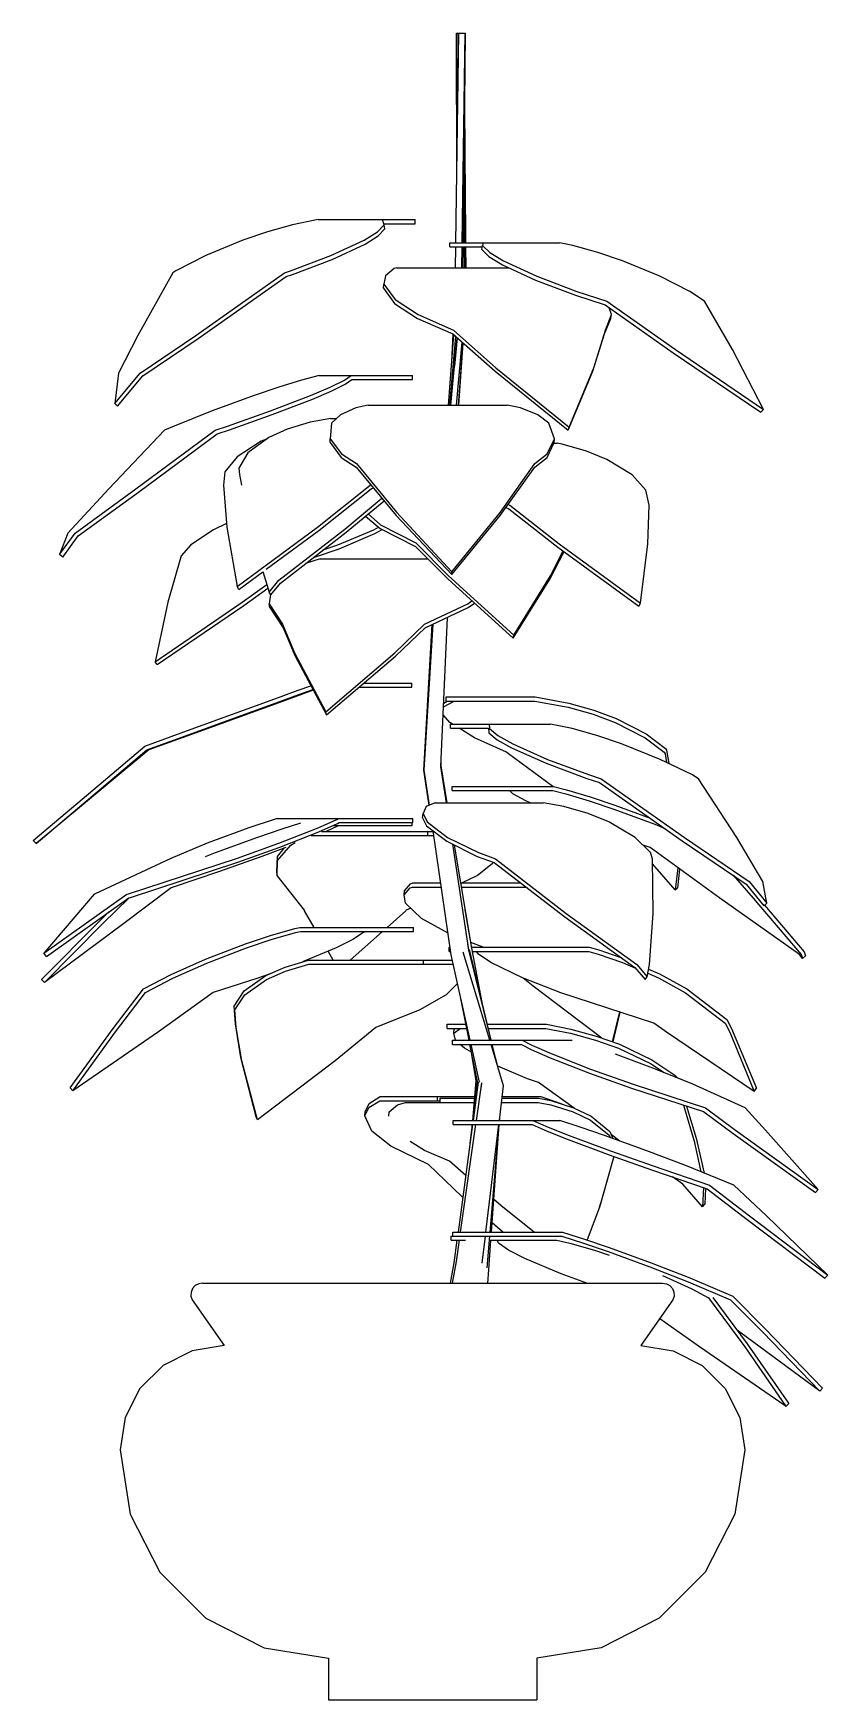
# Model space of a CAD drawing. Header units: millimetres. Extents: x 414.69 to 418.31, y 556.59 to 559.55.
# Drawn here: x 417.205 to 417.586, y 558.065 to 558.865 of the extents above; entities that cross this region are included whole.
import ezdxf

# ---------------------------------------------------------------- set-up
doc = ezdxf.new("R2010")
doc.units = ezdxf.units.MM

msp = doc.modelspace()

# ---------------------------------------------------------------- linework, layer by layer
at = {"color": 104, "linetype": 'Continuous'}
for p, q in [((417.40741, 558.76423), (417.40877, 558.8648)), ((417.40765, 558.8648), (417.4077, 558.8648)), ((417.40772, 558.85274), (417.40765, 558.8648)), ((417.4077, 558.8648), (417.40844, 558.8648)), ((417.40784, 558.7961), (417.4077, 558.8648)), ((417.40774, 558.85674), (417.4077, 558.8648)), ((417.40812, 558.81675), (417.40844, 558.8648)), ((417.40844, 558.8648), (417.40877, 558.8648)), ((417.40867, 558.85388), (417.40877, 558.8648)), ((417.40877, 558.8648), (417.40917, 558.8648)), ((417.40917, 558.8648), (417.41026, 558.8648)), ((417.41026, 558.8648), (417.41122, 558.8648)), ((417.41043, 558.76423), (417.41188, 558.8648)), ((417.41103, 558.76423), (417.41195, 558.8648)), ((417.41122, 558.8648), (417.41188, 558.8648)), ((417.41188, 558.8648), (417.41195, 558.8648)), ((417.41169, 558.76423), (417.4117, 558.8382)), ((417.41213, 558.76423), (417.4117, 558.82995)), ((417.4122, 558.76423), (417.41195, 558.79122)), ((417.3169, 558.76949), (417.30515, 558.76551)), ((417.32896, 558.77285), (417.3169, 558.76949)), ((417.34135, 558.77539), (417.32896, 558.77285)), ((417.34135, 558.77539), (417.37223, 558.77539)), ((417.36332, 558.76551), (417.36975, 558.76949)), ((417.36975, 558.76949), (417.37302, 558.77285)), ((417.37017, 558.76755), (417.37337, 558.77088)), ((417.37302, 558.77285), (417.37223, 558.77539)), ((417.37223, 558.77539), (417.3879, 558.77539)), ((417.37285, 558.77339), (417.3879, 558.77339)), ((417.37337, 558.77088), (417.37302, 558.77285)), ((417.3879, 558.77339), (417.3879, 558.77539)), ((417.30515, 558.76551), (417.28731, 558.7581)), ((417.34736, 558.7581), (417.36332, 558.76551)), ((417.34802, 558.75626), (417.36383, 558.7636)), ((417.36383, 558.7636), (417.37017, 558.76755)), ((417.40457, 558.76423), (417.42052, 558.76423)), ((417.40457, 558.76223), (417.40457, 558.76423)), ((417.40457, 558.76223), (417.42009, 558.76223)), ((417.40725, 558.7522), (417.40739, 558.76223)), ((417.41025, 558.7522), (417.4104, 558.76223)), ((417.41092, 558.7522), (417.41101, 558.76223)), ((417.41169, 558.7522), (417.41169, 558.76223)), ((417.41221, 558.7522), (417.41214, 558.76223)), ((417.4123, 558.7522), (417.41221, 558.76223)), ((417.41238, 558.7522), (417.41223, 558.76006)), ((417.41988, 558.76094), (417.4202, 558.76293)), ((417.41988, 558.76094), (417.42324, 558.75759)), ((417.42052, 558.76423), (417.4202, 558.76293)), ((417.4202, 558.76293), (417.42363, 558.75955)), ((417.42052, 558.76423), (417.4572, 558.76423)), ((417.46353, 558.76293), (417.4572, 558.76423)), ((417.47561, 558.75955), (417.46353, 558.76293)), ((417.28731, 558.7581), (417.27299, 558.75074)), ((417.32808, 558.75074), (417.34736, 558.7581)), ((417.3289, 558.74897), (417.34802, 558.75626)), ((417.37905, 558.7522), (417.37779, 558.75183)), ((417.37905, 558.7522), (417.43284, 558.7522)), ((417.42324, 558.75759), (417.42972, 558.75363)), ((417.42363, 558.75955), (417.43019, 558.75556)), ((417.42972, 558.75363), (417.44567, 558.74629)), ((417.43019, 558.75556), (417.44629, 558.74815)), ((417.48741, 558.75556), (417.47561, 558.75955)), ((417.50535, 558.74815), (417.48741, 558.75556)), ((417.27154, 558.74977), (417.25464, 558.7197)), ((417.27299, 558.75074), (417.27154, 558.74977)), ((417.28249, 558.7197), (417.3251, 558.74977)), ((417.28361, 558.71823), (417.32594, 558.74801)), ((417.3251, 558.74977), (417.32808, 558.75074)), ((417.32594, 558.74801), (417.3289, 558.74897)), ((417.37266, 558.7425), (417.37284, 558.74444)), ((417.37355, 558.74844), (417.37284, 558.74444)), ((417.37284, 558.74444), (417.37823, 558.73703)), ((417.37779, 558.75183), (417.37355, 558.74844)), ((417.44567, 558.74629), (417.46475, 558.73905)), ((417.44629, 558.74815), (417.4655, 558.74085)), ((417.51969, 558.74085), (417.50535, 558.74815)), ((417.37266, 558.7425), (417.37799, 558.73515)), ((417.37823, 558.73703), (417.38925, 558.72975)), ((417.46475, 558.73905), (417.479, 558.73443)), ((417.4655, 558.74085), (417.47984, 558.73619)), ((417.47984, 558.73619), (417.5128, 558.71293)), ((417.52676, 558.73619), (417.51969, 558.74085)), ((417.54019, 558.71293), (417.52676, 558.73619)), ((417.37799, 558.73515), (417.38896, 558.72794)), ((417.38925, 558.72975), (417.40621, 558.72233)), ((417.479, 558.73443), (417.51175, 558.71137)), ((417.47917, 558.72233), (417.48216, 558.72975)), ((417.48216, 558.72975), (417.48095, 558.73306)), ((417.48187, 558.72794), (417.48216, 558.72975)), ((417.38896, 558.72794), (417.40587, 558.72058)), ((417.40387, 558.68627), (417.40635, 558.72012)), ((417.4054, 558.70715), (417.40609, 558.72037)), ((417.40587, 558.72058), (417.4262, 558.7026)), ((417.40621, 558.72233), (417.42661, 558.70421)), ((417.40635, 558.72012), (417.40635, 558.72015)), ((417.47316, 558.7026), (417.47882, 558.72058)), ((417.47357, 558.70421), (417.47917, 558.72233)), ((417.47882, 558.72058), (417.48187, 558.72794)), ((417.25464, 558.7197), (417.24547, 558.70161)), ((417.25584, 558.70161), (417.28249, 558.7197)), ((417.25714, 558.7003), (417.28361, 558.71823)), ((417.4045, 558.68627), (417.40737, 558.71925)), ((417.40493, 558.68627), (417.40803, 558.71866)), ((417.40686, 558.70493), (417.40815, 558.71855)), ((417.40775, 558.68627), (417.41046, 558.71652)), ((417.40862, 558.68627), (417.41091, 558.71612)), ((417.4089, 558.68627), (417.41093, 558.71609)), ((417.5128, 558.71293), (417.55509, 558.68425)), ((417.55509, 558.68425), (417.54019, 558.71293)), ((417.42661, 558.70421), (417.46173, 558.6757)), ((417.46173, 558.6757), (417.47357, 558.70421)), ((417.51175, 558.71137), (417.55379, 558.68294)), ((417.24368, 558.68705), (417.25584, 558.70161)), ((417.24547, 558.70161), (417.24368, 558.68705)), ((417.24503, 558.68588), (417.25714, 558.7003)), ((417.33331, 558.69833), (417.32233, 558.69497)), ((417.34182, 558.70054), (417.33331, 558.69833)), ((417.34182, 558.70054), (417.35706, 558.70054)), ((417.34701, 558.69497), (417.35388, 558.69833)), ((417.34749, 558.69302), (417.35428, 558.69635)), ((417.35388, 558.69833), (417.35706, 558.70054)), ((417.35428, 558.69635), (417.3574, 558.69854)), ((417.35706, 558.70054), (417.36001, 558.70054)), ((417.3574, 558.69854), (417.3603, 558.69854)), ((417.36001, 558.70054), (417.36622, 558.70054)), ((417.3603, 558.69854), (417.36641, 558.69854)), ((417.36622, 558.70054), (417.38655, 558.70054)), ((417.36641, 558.69854), (417.38655, 558.69854)), ((417.38655, 558.69854), (417.38655, 558.70054)), ((417.4262, 558.7026), (417.46123, 558.67431)), ((417.46123, 558.67431), (417.47316, 558.7026)), ((417.31051, 558.69098), (417.29043, 558.68358)), ((417.32233, 558.69497), (417.31051, 558.69098)), ((417.31847, 558.68358), (417.33768, 558.69098)), ((417.31923, 558.68173), (417.33826, 558.68907)), ((417.33768, 558.69098), (417.34701, 558.69497)), ((417.33826, 558.68907), (417.34749, 558.69302)), ((417.24503, 558.68588), (417.24368, 558.68705)), ((417.29043, 558.68358), (417.27211, 558.67624)), ((417.29784, 558.67624), (417.31847, 558.68358)), ((417.29877, 558.67446), (417.31923, 558.68173)), ((417.35195, 558.68157), (417.34771, 558.67758)), ((417.35938, 558.68495), (417.35195, 558.68157)), ((417.36534, 558.68627), (417.35938, 558.68495)), ((417.36534, 558.68627), (417.43205, 558.68627)), ((417.43836, 558.68495), (417.43205, 558.68627)), ((417.44671, 558.68157), (417.43836, 558.68495)), ((417.45201, 558.67758), (417.44671, 558.68157)), ((417.55379, 558.68294), (417.55509, 558.68425)), ((417.26758, 558.67425), (417.24076, 558.64605)), ((417.25376, 558.64605), (417.29184, 558.67425)), ((417.25504, 558.64455), (417.29282, 558.67249)), ((417.27211, 558.67624), (417.26758, 558.67425)), ((417.29184, 558.67425), (417.29784, 558.67624)), ((417.29282, 558.67249), (417.29877, 558.67446)), ((417.32645, 558.67476), (417.31753, 558.67077)), ((417.33749, 558.67813), (417.32645, 558.67476)), ((417.34735, 558.67996), (417.33749, 558.67813)), ((417.34771, 558.67758), (417.34703, 558.67017)), ((417.34735, 558.67996), (417.35024, 558.67996)), ((417.45469, 558.67017), (417.45201, 558.67758)), ((417.46123, 558.67431), (417.46173, 558.6757)), ((417.31392, 558.66894), (417.30245, 558.66153)), ((417.31753, 558.67077), (417.30749, 558.66337)), ((417.31653, 558.67004), (417.31392, 558.66894)), ((417.34699, 558.66831), (417.34703, 558.67017)), ((417.34699, 558.66831), (417.35241, 558.66108)), ((417.34703, 558.67017), (417.35245, 558.66287)), ((417.45118, 558.66108), (417.45465, 558.66831)), ((417.45122, 558.66287), (417.45469, 558.67017)), ((417.45451, 558.66803), (417.45601, 558.66803)), ((417.45465, 558.66831), (417.45469, 558.67017)), ((417.45848, 558.66757), (417.45601, 558.66803)), ((417.47007, 558.66418), (417.45848, 558.66757)), ((417.47989, 558.66018), (417.47007, 558.66418)), ((417.30245, 558.66153), (417.29649, 558.65425)), ((417.30749, 558.66337), (417.30313, 558.65604)), ((417.30313, 558.65604), (417.30357, 558.65295)), ((417.35241, 558.66108), (417.35959, 558.6565)), ((417.35245, 558.66287), (417.35964, 558.65826)), ((417.35959, 558.6565), (417.3788, 558.63335)), ((417.35964, 558.65826), (417.37886, 558.63491)), ((417.42872, 558.63335), (417.44523, 558.6565)), ((417.42878, 558.63491), (417.44528, 558.65826)), ((417.44523, 558.6565), (417.45118, 558.66108)), ((417.44528, 558.65826), (417.45122, 558.66287)), ((417.49196, 558.65277), (417.47989, 558.66018)), ((417.29649, 558.65425), (417.29583, 558.64793)), ((417.30357, 558.65295), (417.30456, 558.64793)), ((417.36623, 558.64793), (417.36659, 558.64807)), ((417.4986, 558.6455), (417.49196, 558.65277)), ((417.24076, 558.64605), (417.22115, 558.62485)), ((417.22458, 558.62485), (417.25376, 558.64605)), ((417.22608, 558.62354), (417.25504, 558.64455)), ((417.29583, 558.64793), (417.29744, 558.62775)), ((417.34098, 558.62775), (417.36623, 558.64793)), ((417.34157, 558.62616), (417.36672, 558.64617)), ((417.35416, 558.62679), (417.37191, 558.64165)), ((417.3547, 558.62526), (417.37292, 558.64043)), ((417.36672, 558.64617), (417.36781, 558.64659)), ((417.50015, 558.63833), (417.4986, 558.6455)), ((417.36406, 558.63306), (417.37109, 558.62701)), ((417.36524, 558.63404), (417.37126, 558.62884)), ((417.3788, 558.63335), (417.40541, 558.60492)), ((417.37886, 558.63491), (417.40549, 558.60623)), ((417.40541, 558.60492), (417.42872, 558.63335)), ((417.40549, 558.60623), (417.42878, 558.63491)), ((417.43138, 558.63709), (417.43278, 558.63657)), ((417.43249, 558.63864), (417.43331, 558.63833)), ((417.43278, 558.63657), (417.45637, 558.61812)), ((417.43331, 558.63833), (417.457, 558.61973)), ((417.49962, 558.61973), (417.50015, 558.63833)), ((417.2171, 558.61452), (417.22458, 558.62485)), ((417.22115, 558.62485), (417.2171, 558.61452)), ((417.29105, 558.62647), (417.28019, 558.61917)), ((417.29731, 558.62946), (417.29105, 558.62647)), ((417.29744, 558.62775), (417.30248, 558.59919)), ((417.30248, 558.59919), (417.34098, 558.62775)), ((417.31629, 558.60749), (417.34157, 558.62616)), ((417.32248, 558.60219), (417.35416, 558.62679)), ((417.32313, 558.60089), (417.3547, 558.62526)), ((417.35077, 558.61917), (417.36798, 558.62647)), ((417.35139, 558.61737), (417.36849, 558.6246)), ((417.36798, 558.62647), (417.37024, 558.62775)), ((417.36849, 558.6246), (417.37196, 558.62658)), ((417.37109, 558.62701), (417.38798, 558.61846)), ((417.37126, 558.62884), (417.38818, 558.62022)), ((417.21866, 558.61331), (417.22608, 558.62354)), ((417.28019, 558.61917), (417.27552, 558.61403)), ((417.33907, 558.61319), (417.35139, 558.61737)), ((417.3437, 558.61677), (417.35077, 558.61917)), ((417.38798, 558.61846), (417.40363, 558.60272)), ((417.38818, 558.62022), (417.40387, 558.60435)), ((417.45281, 558.60435), (417.45884, 558.61633)), ((417.45637, 558.61812), (417.49529, 558.58983)), ((417.457, 558.61973), (417.49606, 558.59121)), ((417.49606, 558.59121), (417.49962, 558.61973)), ((417.21866, 558.61331), (417.2171, 558.61452)), ((417.27552, 558.61403), (417.26907, 558.59167)), ((417.34221, 558.61256), (417.3352, 558.61021)), ((417.34221, 558.61256), (417.39384, 558.61256)), ((417.45257, 558.60272), (417.45933, 558.61597)), ((417.30322, 558.59783), (417.31472, 558.60633)), ((417.30474, 558.59167), (417.31658, 558.60024)), ((417.31469, 558.60643), (417.31593, 558.60219)), ((417.31593, 558.60219), (417.31783, 558.59652)), ((417.31783, 558.59652), (417.32248, 558.60219)), ((417.31849, 558.59526), (417.32313, 558.60089)), ((417.40363, 558.60272), (417.43495, 558.57445)), ((417.40387, 558.60435), (417.43524, 558.57586)), ((417.40541, 558.60492), (417.40549, 558.60623)), ((417.43495, 558.57445), (417.45257, 558.60272)), ((417.43524, 558.57586), (417.45281, 558.60435)), ((417.30322, 558.59783), (417.30248, 558.59919)), ((417.30561, 558.5901), (417.31718, 558.59845)), ((417.31844, 558.59537), (417.31781, 558.59092)), ((417.31849, 558.59526), (417.31783, 558.59652)), ((417.41313, 558.59092), (417.41508, 558.59239)), ((417.263, 558.56303), (417.30474, 558.59167)), ((417.26907, 558.59167), (417.263, 558.56303)), ((417.26407, 558.56171), (417.30561, 558.5901)), ((417.31781, 558.59092), (417.3242, 558.58112)), ((417.31803, 558.58908), (417.31781, 558.59092)), ((417.31803, 558.58908), (417.32447, 558.57936)), ((417.39241, 558.58112), (417.41313, 558.59092)), ((417.39268, 558.57936), (417.41335, 558.58908)), ((417.40023, 558.51289), (417.40342, 558.58441)), ((417.41335, 558.58908), (417.41629, 558.5913)), ((417.49529, 558.58983), (417.49606, 558.59121)), ((417.3242, 558.58112), (417.32988, 558.56746)), ((417.32447, 558.57936), (417.33019, 558.56581)), ((417.37806, 558.56746), (417.39241, 558.58112)), ((417.37837, 558.56581), (417.39268, 558.57936)), ((417.39202, 558.51102), (417.39606, 558.58095)), ((417.39222, 558.51099), (417.39654, 558.58117)), ((417.43495, 558.57445), (417.43524, 558.57586)), ((417.26407, 558.56171), (417.263, 558.56303)), ((417.32988, 558.56746), (417.34494, 558.53898)), ((417.33019, 558.56581), (417.34531, 558.53755)), ((417.34494, 558.53898), (417.37806, 558.56746)), ((417.34531, 558.53755), (417.37837, 558.56581)), ((417.36326, 558.55289), (417.36407, 558.55289)), ((417.36407, 558.55289), (417.3862, 558.55289)), ((417.3862, 558.55089), (417.3862, 558.55289)), ((417.30017, 558.53796), (417.32055, 558.54537)), ((417.32055, 558.54537), (417.33161, 558.54938)), ((417.32106, 558.54343), (417.33204, 558.5474)), ((417.33321, 558.5474), (417.32234, 558.54343)), ((417.33161, 558.54938), (417.33779, 558.5516)), ((417.33204, 558.5474), (417.33875, 558.54982)), ((417.33891, 558.5495), (417.33321, 558.5474)), ((417.36092, 558.55089), (417.36425, 558.55089)), ((417.36425, 558.55089), (417.3862, 558.55089)), ((417.4015, 558.54141), (417.40653, 558.54421)), ((417.40158, 558.54327), (417.40324, 558.54421)), ((417.4027, 558.54621), (417.42011, 558.54621)), ((417.4027, 558.54421), (417.4027, 558.54621)), ((417.4027, 558.54421), (417.41997, 558.54421)), ((417.41997, 558.54421), (417.43983, 558.54421)), ((417.42011, 558.54621), (417.44004, 558.54621)), ((417.43983, 558.54421), (417.44531, 558.54421)), ((417.44004, 558.54621), (417.44554, 558.54621)), ((417.44531, 558.54421), (417.46131, 558.54123)), ((417.44554, 558.54621), (417.46159, 558.5432)), ((417.28025, 558.53069), (417.30017, 558.53796)), ((417.28109, 558.52887), (417.30084, 558.53608)), ((417.30216, 558.53608), (417.2823, 558.52887)), ((417.30084, 558.53608), (417.32106, 558.54343)), ((417.32234, 558.54343), (417.30216, 558.53608)), ((417.34531, 558.53755), (417.34494, 558.53898)), ((417.4045, 558.53397), (417.40133, 558.53764)), ((417.46131, 558.54123), (417.47324, 558.53791)), ((417.46159, 558.5432), (417.47358, 558.53984)), ((417.47324, 558.53791), (417.4839, 558.53397)), ((417.47358, 558.53984), (417.48431, 558.53587)), ((417.25805, 558.52256), (417.28025, 558.53069)), ((417.25907, 558.5208), (417.28109, 558.52887)), ((417.2823, 558.52887), (417.25999, 558.5208)), ((417.40572, 558.53321), (417.4045, 558.53397)), ((417.40486, 558.53321), (417.42201, 558.53321)), ((417.40486, 558.53121), (417.40486, 558.53321)), ((417.40486, 558.53121), (417.42184, 558.53121)), ((417.41632, 558.52662), (417.40894, 558.53121)), ((417.42184, 558.53121), (417.42281, 558.53121)), ((417.42201, 558.53321), (417.42307, 558.53321)), ((417.42281, 558.53121), (417.42314, 558.53121)), ((417.42307, 558.53321), (417.42344, 558.53321)), ((417.42314, 558.53121), (417.42319, 558.52902)), ((417.42319, 558.52902), (417.42716, 558.52569)), ((417.42344, 558.53321), (417.42354, 558.531)), ((417.42344, 558.53321), (417.45276, 558.53321)), ((417.42354, 558.531), (417.42759, 558.52763)), ((417.46316, 558.531), (417.45276, 558.53321)), ((417.47512, 558.52763), (417.46316, 558.531)), ((417.4839, 558.53397), (417.49828, 558.52662)), ((417.48431, 558.53587), (417.49882, 558.52845)), ((417.49882, 558.52845), (417.50802, 558.52151)), ((417.2382, 558.50577), (417.25805, 558.52256)), ((417.23937, 558.50414), (417.25907, 558.5208)), ((417.25999, 558.5208), (417.23999, 558.50414)), ((417.43175, 558.51976), (417.41632, 558.52662)), ((417.42716, 558.52569), (417.43416, 558.52174)), ((417.42759, 558.52763), (417.43467, 558.52365)), ((417.43416, 558.52174), (417.45076, 558.5144)), ((417.43467, 558.52365), (417.45144, 558.51624)), ((417.48699, 558.52365), (417.47512, 558.52763)), ((417.50544, 558.51624), (417.48699, 558.52365)), ((417.49828, 558.52662), (417.50736, 558.51976)), ((417.50802, 558.52151), (417.50848, 558.52065)), ((417.50848, 558.52065), (417.50971, 558.51419)), ((417.40288, 558.49539), (417.40023, 558.51289)), ((417.40026, 558.51308), (417.40037, 558.51608)), ((417.40325, 558.49539), (417.40026, 558.51308)), ((417.43262, 558.5189), (417.43175, 558.51976)), ((417.45401, 558.50322), (417.43262, 558.5189)), ((417.45076, 558.5144), (417.47029, 558.50712)), ((417.45144, 558.51624), (417.47112, 558.5089)), ((417.52067, 558.5089), (417.50544, 558.51624)), ((417.50736, 558.51976), (417.50782, 558.5189)), ((417.50782, 558.5189), (417.50858, 558.51473)), ((417.20455, 558.47727), (417.2382, 558.50577)), ((417.20599, 558.47587), (417.23937, 558.50414)), ((417.23999, 558.50414), (417.20599, 558.47587)), ((417.3946, 558.49416), (417.39202, 558.51102)), ((417.39467, 558.49419), (417.39222, 558.51099)), ((417.47029, 558.50712), (417.47632, 558.50517)), ((417.47112, 558.5089), (417.4772, 558.50693)), ((417.47632, 558.50517), (417.51603, 558.4772)), ((417.4772, 558.50693), (417.51717, 558.4787)), ((417.52395, 558.50693), (417.52067, 558.5089)), ((417.54222, 558.4787), (417.52395, 558.50693)), ((417.40567, 558.50322), (417.4279, 558.50322)), ((417.40567, 558.50122), (417.40567, 558.50322)), ((417.40567, 558.50122), (417.42771, 558.50122)), ((417.42771, 558.50122), (417.44338, 558.50122)), ((417.4279, 558.50322), (417.44365, 558.50322)), ((417.43482, 558.49969), (417.43315, 558.50122)), ((417.44099, 558.49635), (417.43482, 558.49969)), ((417.44311, 558.49539), (417.44099, 558.49635)), ((417.44338, 558.50122), (417.45393, 558.50122)), ((417.44365, 558.50322), (417.45426, 558.50322)), ((417.45393, 558.50122), (417.46019, 558.49969)), ((417.45426, 558.50322), (417.46056, 558.50168)), ((417.46019, 558.49969), (417.47143, 558.49635)), ((417.46056, 558.50168), (417.47187, 558.49831)), ((417.47143, 558.49635), (417.48326, 558.49239)), ((417.47187, 558.49831), (417.48379, 558.49432)), ((417.39135, 558.48822), (417.39162, 558.49017)), ((417.39135, 558.48822), (417.39333, 558.48427)), ((417.39313, 558.49354), (417.39162, 558.49017)), ((417.39162, 558.49017), (417.39365, 558.48619)), ((417.39752, 558.49539), (417.39313, 558.49354)), ((417.39752, 558.49539), (417.44923, 558.49539)), ((417.4592, 558.49354), (417.44923, 558.49539)), ((417.47088, 558.49017), (417.4592, 558.49354)), ((417.48089, 558.48619), (417.47088, 558.49017)), ((417.48326, 558.49239), (417.5029, 558.48505)), ((417.48379, 558.49432), (417.50071, 558.48799)), ((417.30803, 558.48339), (417.28808, 558.47594)), ((417.32009, 558.48744), (417.30803, 558.48339)), ((417.31226, 558.47887), (417.324, 558.48287)), ((417.32153, 558.48787), (417.32009, 558.48744)), ((417.32153, 558.48787), (417.35109, 558.48787)), ((417.32239, 558.47594), (417.34127, 558.48339)), ((417.32293, 558.47402), (417.34168, 558.48142)), ((417.324, 558.48287), (417.33298, 558.48572)), ((417.34127, 558.48339), (417.35028, 558.48744)), ((417.34168, 558.48142), (417.35062, 558.48544)), ((417.34284, 558.48168), (417.34519, 558.48168)), ((417.35088, 558.48426), (417.34513, 558.48168)), ((417.34519, 558.48168), (417.3661, 558.48168)), ((417.34848, 558.48448), (417.35018, 558.48448)), ((417.35018, 558.48448), (417.36414, 558.48448)), ((417.35028, 558.48744), (417.35109, 558.48787)), ((417.35062, 558.48544), (417.35142, 558.48587)), ((417.35126, 558.48448), (417.35088, 558.48426)), ((417.35109, 558.48787), (417.3571, 558.48787)), ((417.35142, 558.48587), (417.35738, 558.48587)), ((417.3571, 558.48787), (417.36217, 558.48787)), ((417.35738, 558.48587), (417.36238, 558.48587)), ((417.36217, 558.48787), (417.3671, 558.48787)), ((417.36238, 558.48587), (417.36724, 558.48587)), ((417.36414, 558.48448), (417.38641, 558.48448)), ((417.3661, 558.48168), (417.38496, 558.48168)), ((417.3671, 558.48787), (417.38672, 558.48787)), ((417.36724, 558.48587), (417.38672, 558.48587)), ((417.38496, 558.48168), (417.3939, 558.48168)), ((417.38641, 558.48448), (417.38641, 558.48587)), ((417.38672, 558.48587), (417.38672, 558.48787)), ((417.39333, 558.48427), (417.403, 558.47693)), ((417.39365, 558.48619), (417.40342, 558.47878)), ((417.3939, 558.48168), (417.3965, 558.48168)), ((417.3939, 558.47968), (417.3939, 558.48168)), ((417.40515, 558.42233), (417.39646, 558.48189)), ((417.49348, 558.47878), (417.48089, 558.48619)), ((417.5029, 558.48505), (417.50774, 558.48304)), ((417.20599, 558.47587), (417.20455, 558.47727)), ((417.28808, 558.47594), (417.27061, 558.46869)), ((417.29198, 558.47146), (417.31226, 558.47887)), ((417.30209, 558.46869), (417.32239, 558.47594)), ((417.30275, 558.46682), (417.32293, 558.47402)), ((417.32579, 558.47395), (417.31422, 558.46958)), ((417.32169, 558.46963), (417.32517, 558.47371)), ((417.32182, 558.46771), (417.32814, 558.47511)), ((417.32814, 558.47511), (417.33017, 558.47625)), ((417.33796, 558.47968), (417.34525, 558.47968)), ((417.34525, 558.47968), (417.36615, 558.47968)), ((417.36615, 558.47968), (417.38499, 558.47968)), ((417.38499, 558.47968), (417.3939, 558.47968)), ((417.3939, 558.47968), (417.39679, 558.47968)), ((417.403, 558.47693), (417.41768, 558.46967)), ((417.40342, 558.47878), (417.4182, 558.47146)), ((417.41359, 558.42472), (417.40589, 558.4755)), ((417.41507, 558.42552), (417.40668, 558.47511)), ((417.50082, 558.47146), (417.49348, 558.47878)), ((417.50064, 558.47388), (417.4973, 558.47497)), ((417.53413, 558.44955), (417.50064, 558.47388)), ((417.51603, 558.4772), (417.54684, 558.45625)), ((417.51717, 558.4787), (417.54819, 558.45755)), ((417.55483, 558.45755), (417.54222, 558.4787)), ((417.27061, 558.46869), (417.23428, 558.45175)), ((417.25018, 558.45175), (417.30209, 558.46869)), ((417.25114, 558.44999), (417.30275, 558.46682)), ((417.28713, 558.46957), (417.29198, 558.47146)), ((417.31422, 558.46958), (417.29391, 558.46236)), ((417.32144, 558.46238), (417.32169, 558.46963)), ((417.3216, 558.46051), (417.32182, 558.46771)), ((417.41768, 558.46967), (417.42586, 558.46665)), ((417.42555, 558.46676), (417.41784, 558.46051)), ((417.4182, 558.47146), (417.42642, 558.46841)), ((417.42586, 558.46665), (417.4597, 558.44064)), ((417.42642, 558.46841), (417.46041, 558.44217)), ((417.5018, 558.46841), (417.50082, 558.47146)), ((417.50217, 558.44217), (417.5018, 558.46841)), ((417.51273, 558.45353), (417.50183, 558.46608)), ((417.51398, 558.46418), (417.51273, 558.45353)), ((417.29391, 558.46236), (417.27065, 558.45456)), ((417.3216, 558.46051), (417.32144, 558.46238)), ((417.33469, 558.44377), (417.3216, 558.46051)), ((417.3828, 558.45315), (417.38564, 558.45653)), ((417.38564, 558.45653), (417.3867, 558.4569)), ((417.3867, 558.4569), (417.39708, 558.4569)), ((417.39708, 558.4569), (417.40011, 558.4569)), ((417.40976, 558.4569), (417.41426, 558.4569)), ((417.41784, 558.46051), (417.41045, 558.4569)), ((417.41426, 558.4569), (417.43419, 558.4569)), ((417.43419, 558.4569), (417.43855, 558.4569)), ((417.51482, 558.46357), (417.51381, 558.45463)), ((417.54044, 558.4606), (417.55017, 558.44955)), ((417.54681, 558.45627), (417.54703, 558.45602)), ((417.54684, 558.45625), (417.55531, 558.44594)), ((417.54819, 558.45755), (417.55671, 558.44715)), ((417.55671, 558.44715), (417.55483, 558.45755)), ((417.20964, 558.42324), (417.24939, 558.45149)), ((417.23374, 558.45149), (417.20964, 558.42324)), ((417.21081, 558.42167), (417.25035, 558.44974)), ((417.23428, 558.45175), (417.23374, 558.45149)), ((417.23798, 558.43741), (417.25053, 558.44979)), ((417.27065, 558.45456), (417.24799, 558.43741)), ((417.24939, 558.45149), (417.25018, 558.45175)), ((417.25035, 558.44974), (417.25114, 558.44999)), ((417.3826, 558.45118), (417.38548, 558.45454)), ((417.3826, 558.45118), (417.3828, 558.45315)), ((417.38328, 558.4472), (417.3826, 558.45118)), ((417.38548, 558.45454), (417.38654, 558.4549)), ((417.38654, 558.4549), (417.39696, 558.4549)), ((417.39696, 558.4549), (417.4004, 558.4549)), ((417.4101, 558.4549), (417.41418, 558.4549)), ((417.41418, 558.4549), (417.43407, 558.4549)), ((417.43407, 558.4549), (417.44115, 558.4549)), ((417.51273, 558.45353), (417.51381, 558.45463)), ((417.57231, 558.42248), (417.53413, 558.44955)), ((417.55017, 558.44955), (417.5731, 558.42248)), ((417.23683, 558.43903), (417.24083, 558.44297)), ((417.33477, 558.44359), (417.33469, 558.44377)), ((417.3394, 558.43559), (417.33477, 558.44359)), ((417.38342, 558.44359), (417.37441, 558.43559)), ((417.3909, 558.43985), (417.38328, 558.4472)), ((417.38359, 558.44377), (417.38342, 558.44359)), ((417.38575, 558.44482), (417.38359, 558.44377)), ((417.41513, 558.42565), (417.41194, 558.44402)), ((417.4597, 558.44064), (417.49335, 558.41639)), ((417.46041, 558.44217), (417.49421, 558.4177)), ((417.50042, 558.4177), (417.50217, 558.44217)), ((417.55531, 558.44594), (417.55671, 558.44715)), ((417.55556, 558.44616), (417.57457, 558.42379)), ((417.20855, 558.41053), (417.23683, 558.43903)), ((417.20997, 558.40914), (417.23798, 558.43741)), ((417.24799, 558.43741), (417.20997, 558.40914)), ((417.31836, 558.43169), (417.33009, 558.43507)), ((417.31876, 558.42972), (417.33043, 558.43307)), ((417.33009, 558.43507), (417.33241, 558.43559)), ((417.33043, 558.43307), (417.33273, 558.43359)), ((417.33241, 558.43559), (417.34845, 558.43559)), ((417.33273, 558.43359), (417.3487, 558.43359)), ((417.34845, 558.43559), (417.36533, 558.43559)), ((417.3487, 558.43359), (417.3655, 558.43359)), ((417.37215, 558.43359), (417.35671, 558.41989)), ((417.36307, 558.43307), (417.35793, 558.42972)), ((417.36337, 558.43359), (417.36307, 558.43307)), ((417.36533, 558.43559), (417.3871, 558.43559)), ((417.3655, 558.43359), (417.3871, 558.43359)), ((417.3871, 558.43359), (417.3871, 558.43559)), ((417.40363, 558.43275), (417.3909, 558.43985)), ((417.28714, 558.42027), (417.30638, 558.42768)), ((417.28778, 558.4184), (417.30686, 558.42575)), ((417.30638, 558.42768), (417.31836, 558.43169)), ((417.30686, 558.42575), (417.31876, 558.42972)), ((417.34996, 558.42575), (417.33372, 558.419)), ((417.34849, 558.41989), (417.34604, 558.42412)), ((417.35793, 558.42972), (417.34996, 558.42575)), ((417.40416, 558.42602), (417.40462, 558.42602)), ((417.40416, 558.42402), (417.40416, 558.42602)), ((417.40416, 558.42402), (417.40491, 558.42402)), ((417.41359, 558.42472), (417.41314, 558.42759)), ((417.41403, 558.42292), (417.41359, 558.42472)), ((417.42439, 558.38139), (417.41359, 558.42472)), ((417.41399, 558.42467), (417.41392, 558.425)), ((417.42441, 558.38139), (417.41392, 558.425)), ((417.42057, 558.42602), (417.41466, 558.42836)), ((417.41507, 558.42602), (417.42412, 558.42602)), ((417.42004, 558.39957), (417.41507, 558.42552)), ((417.416, 558.42062), (417.41513, 558.42565)), ((417.41542, 558.42402), (417.424, 558.42402)), ((417.41833, 558.42274), (417.41735, 558.42402)), ((417.424, 558.42402), (417.44276, 558.42402)), ((417.42412, 558.42602), (417.44295, 558.42602)), ((417.44276, 558.42402), (417.46333, 558.42402)), ((417.44295, 558.42602), (417.46357, 558.42602)), ((417.46333, 558.42402), (417.47117, 558.42402)), ((417.46357, 558.42602), (417.47145, 558.42602)), ((417.47117, 558.42402), (417.47578, 558.42274)), ((417.47145, 558.42602), (417.47608, 558.42473)), ((417.47608, 558.42473), (417.48701, 558.42096)), ((417.21081, 558.42167), (417.20964, 558.42324)), ((417.27077, 558.413), (417.28714, 558.42027)), ((417.27155, 558.41118), (417.28778, 558.4184)), ((417.31624, 558.41247), (417.32538, 558.41648)), ((417.32538, 558.41648), (417.33658, 558.41987)), ((417.32557, 558.4145), (417.33674, 558.41787)), ((417.33658, 558.41987), (417.33669, 558.41989)), ((417.33669, 558.41989), (417.35858, 558.41989)), ((417.33674, 558.41787), (417.33685, 558.41789)), ((417.33685, 558.41789), (417.35869, 558.41789)), ((417.35858, 558.41989), (417.37848, 558.41989)), ((417.35869, 558.41789), (417.37855, 558.41789)), ((417.37848, 558.41989), (417.39179, 558.41989)), ((417.37855, 558.41789), (417.39179, 558.41789)), ((417.39179, 558.41989), (417.39591, 558.41989)), ((417.39179, 558.41789), (417.39179, 558.41989)), ((417.39179, 558.41789), (417.39602, 558.41789)), ((417.39591, 558.41989), (417.4057, 558.41989)), ((417.39602, 558.41789), (417.40614, 558.41789)), ((417.41428, 558.38139), (417.40515, 558.42233)), ((417.41119, 558.42271), (417.4109, 558.42373)), ((417.42366, 558.38139), (417.4109, 558.42373)), ((417.4242, 558.41873), (417.41833, 558.42274)), ((417.43934, 558.41134), (417.4242, 558.41873)), ((417.47578, 558.42274), (417.48743, 558.41873)), ((417.48743, 558.41873), (417.49364, 558.41606)), ((417.49335, 558.41639), (417.4983, 558.4106)), ((417.49421, 558.4177), (417.49917, 558.41185)), ((417.49917, 558.41185), (417.50042, 558.4177)), ((417.57375, 558.42056), (417.57231, 558.42248)), ((417.5731, 558.42248), (417.57375, 558.42056)), ((417.57375, 558.42056), (417.57524, 558.42185)), ((417.57457, 558.42379), (417.57524, 558.42185)), ((417.20997, 558.40914), (417.20855, 558.41053)), ((417.25744, 558.40603), (417.27077, 558.413)), ((417.25836, 558.40427), (417.27155, 558.41118)), ((417.31237, 558.41118), (417.29096, 558.40427)), ((417.30575, 558.40506), (417.31624, 558.41247)), ((417.30604, 558.40317), (417.31647, 558.41053)), ((417.31778, 558.41314), (417.31237, 558.41118)), ((417.31647, 558.41053), (417.32557, 558.4145)), ((417.40822, 558.40858), (417.40277, 558.40317)), ((417.45777, 558.40414), (417.43934, 558.41134)), ((417.44447, 558.40732), (417.43973, 558.41119)), ((417.4983, 558.4106), (417.49917, 558.41185)), ((417.49953, 558.41353), (417.5046, 558.41134)), ((417.49994, 558.41546), (417.50508, 558.41325)), ((417.5046, 558.41134), (417.51765, 558.40414)), ((417.50508, 558.41325), (417.51824, 558.406)), ((417.24283, 558.38706), (417.25744, 558.40603)), ((417.24393, 558.38546), (417.25836, 558.40427)), ((417.29096, 558.40427), (417.26456, 558.38546)), ((417.30093, 558.39779), (417.30575, 558.40506)), ((417.3013, 558.39596), (417.30604, 558.40317)), ((417.40277, 558.40317), (417.39004, 558.39596)), ((417.41376, 558.38139), (417.40947, 558.40297)), ((417.47745, 558.38246), (417.44447, 558.40732)), ((417.50249, 558.38955), (417.45777, 558.40414)), ((417.51765, 558.40414), (417.53673, 558.38955)), ((417.51824, 558.406), (417.53754, 558.39131)), ((417.30155, 558.38934), (417.30093, 558.39779)), ((417.302, 558.38758), (417.3013, 558.39596)), ((417.39004, 558.39596), (417.36902, 558.38758)), ((417.48597, 558.39495), (417.48241, 558.38068)), ((417.48618, 558.39488), (417.4827, 558.38058)), ((417.22218, 558.35853), (417.24283, 558.38706)), ((417.22353, 558.35716), (417.24393, 558.38546)), ((417.26456, 558.38546), (417.22353, 558.35716)), ((417.30412, 558.37314), (417.30155, 558.38934)), ((417.30463, 558.37151), (417.302, 558.38758)), ((417.36902, 558.38758), (417.34949, 558.37151)), ((417.40326, 558.38904), (417.41224, 558.38904)), ((417.40326, 558.38704), (417.40326, 558.38904)), ((417.40326, 558.38704), (417.41264, 558.38704)), ((417.40637, 558.3848), (417.40947, 558.38704)), ((417.40637, 558.3848), (417.40666, 558.38678)), ((417.40724, 558.38147), (417.40637, 558.3848)), ((417.40666, 558.38678), (417.40701, 558.38704)), ((417.42257, 558.38904), (417.44136, 558.38904)), ((417.42305, 558.38704), (417.44114, 558.38704)), ((417.44114, 558.38704), (417.45058, 558.38704)), ((417.44136, 558.38904), (417.45083, 558.38904)), ((417.45058, 558.38704), (417.46238, 558.3848)), ((417.45083, 558.38904), (417.46266, 558.38678)), ((417.46238, 558.3848), (417.47443, 558.38147)), ((417.46266, 558.38678), (417.47478, 558.38342)), ((417.50857, 558.38524), (417.50249, 558.38955)), ((417.55065, 558.35683), (417.50857, 558.38524)), ((417.53673, 558.38955), (417.53884, 558.38524)), ((417.53754, 558.39131), (417.53968, 558.38697)), ((417.53884, 558.38524), (417.55065, 558.35683)), ((417.53968, 558.38697), (417.55167, 558.35836)), ((417.40578, 558.38139), (417.42574, 558.38139)), ((417.40578, 558.37939), (417.40578, 558.38139)), ((417.40578, 558.37939), (417.42559, 558.37939)), ((417.40732, 558.38139), (417.40724, 558.38147)), ((417.41151, 558.37752), (417.40949, 558.37939)), ((417.41491, 558.37561), (417.41151, 558.37752)), ((417.41771, 558.36156), (417.41416, 558.37939)), ((417.41877, 558.36122), (417.41472, 558.37939)), ((417.43027, 558.35948), (417.42427, 558.37939)), ((417.42786, 558.36747), (417.42489, 558.37939)), ((417.425, 558.37894), (417.42489, 558.37939)), ((417.42559, 558.37939), (417.43105, 558.37939)), ((417.42574, 558.38139), (417.43129, 558.38139)), ((417.43105, 558.37939), (417.43674, 558.37939)), ((417.43129, 558.38139), (417.43706, 558.38139)), ((417.43674, 558.37939), (417.43883, 558.37939)), ((417.43706, 558.38139), (417.43917, 558.38139)), ((417.43883, 558.37939), (417.44349, 558.377)), ((417.43917, 558.38139), (417.44388, 558.37898)), ((417.43917, 558.38139), (417.46322, 558.38139)), ((417.44349, 558.377), (417.4526, 558.37301)), ((417.44388, 558.37898), (417.45307, 558.37496)), ((417.47443, 558.38147), (417.48547, 558.37752)), ((417.47478, 558.38342), (417.48589, 558.37943)), ((417.48547, 558.37752), (417.5009, 558.37018)), ((417.48589, 558.37943), (417.50145, 558.37203)), ((417.31157, 558.34465), (417.30412, 558.37314)), ((417.3122, 558.34325), (417.30463, 558.37151)), ((417.34949, 558.37151), (417.3122, 558.34325)), ((417.41715, 558.36197), (417.41514, 558.37446)), ((417.44182, 558.36291), (417.42749, 558.36894)), ((417.4526, 558.37301), (417.4715, 558.36564)), ((417.45307, 558.37496), (417.4721, 558.36754)), ((417.5033, 558.36754), (417.48399, 558.37471)), ((417.5009, 558.37018), (417.50739, 558.36587)), ((417.50145, 558.37203), (417.51254, 558.36468)), ((417.41551, 558.34288), (417.41715, 558.36197)), ((417.41558, 558.34288), (417.41771, 558.36156)), ((417.41581, 558.34288), (417.41828, 558.36124)), ((417.41732, 558.34288), (417.4199, 558.36089)), ((417.41877, 558.36122), (417.41856, 558.36225)), ((417.41964, 558.35907), (417.4199, 558.36089)), ((417.44713, 558.36111), (417.44182, 558.36291)), ((417.46421, 558.34882), (417.44713, 558.36111)), ((417.4715, 558.36564), (417.49172, 558.35844)), ((417.4721, 558.36754), (417.49247, 558.36029)), ((417.49247, 558.36029), (417.52722, 558.34888)), ((417.52109, 558.36029), (417.5033, 558.36754)), ((417.51254, 558.36468), (417.51392, 558.36321)), ((417.54635, 558.34888), (417.52109, 558.36029)), ((417.22353, 558.35716), (417.22218, 558.35853)), ((417.36569, 558.34911), (417.37093, 558.35236)), ((417.3658, 558.35108), (417.37102, 558.35436)), ((417.37093, 558.35236), (417.3711, 558.35236)), ((417.37102, 558.35436), (417.37118, 558.35436)), ((417.3711, 558.35236), (417.38644, 558.35236)), ((417.37118, 558.35436), (417.3865, 558.35436)), ((417.38644, 558.35236), (417.39864, 558.35236)), ((417.3865, 558.35436), (417.39864, 558.35436)), ((417.39864, 558.35436), (417.40788, 558.35436)), ((417.39864, 558.35236), (417.39864, 558.35436)), ((417.39864, 558.35236), (417.39988, 558.35236)), ((417.39988, 558.35352), (417.41171, 558.35352)), ((417.39988, 558.35152), (417.39988, 558.35352)), ((417.40788, 558.35436), (417.41649, 558.35436)), ((417.41171, 558.35352), (417.41642, 558.35352)), ((417.42828, 558.34288), (417.43027, 558.35948)), ((417.42955, 558.35352), (417.43137, 558.35352)), ((417.42965, 558.35436), (417.44788, 558.35436)), ((417.43137, 558.35352), (417.44699, 558.35352)), ((417.44699, 558.35352), (417.45305, 558.35239)), ((417.44788, 558.35436), (417.4482, 558.35436)), ((417.4482, 558.35436), (417.45781, 558.35108)), ((417.45305, 558.35239), (417.46381, 558.34901)), ((417.49172, 558.35844), (417.52625, 558.34712)), ((417.55065, 558.35683), (417.55167, 558.35836)), ((417.3122, 558.34325), (417.31157, 558.34465)), ((417.36373, 558.34513), (417.36569, 558.34911)), ((417.36373, 558.34513), (417.36385, 558.34707)), ((417.36702, 558.33777), (417.36373, 558.34513)), ((417.36385, 558.34707), (417.3658, 558.35108)), ((417.37518, 558.34498), (417.37541, 558.34705)), ((417.37541, 558.34705), (417.37937, 558.3504)), ((417.37937, 558.3504), (417.38314, 558.35152)), ((417.38314, 558.35152), (417.39258, 558.35152)), ((417.39258, 558.35152), (417.39988, 558.35152)), ((417.39988, 558.35152), (417.41164, 558.35152)), ((417.41164, 558.35152), (417.41625, 558.35152)), ((417.42931, 558.35152), (417.43127, 558.35152)), ((417.43127, 558.35152), (417.44686, 558.35152)), ((417.44686, 558.35152), (417.45291, 558.3504)), ((417.45291, 558.3504), (417.46364, 558.34705)), ((417.45781, 558.35108), (417.45863, 558.35063)), ((417.46364, 558.34705), (417.47208, 558.34308)), ((417.46381, 558.34901), (417.47228, 558.34501)), ((417.47228, 558.34501), (417.48133, 558.33761)), ((417.5167, 558.35025), (417.52179, 558.33286)), ((417.51814, 558.34978), (417.52273, 558.33435)), ((417.52625, 558.34712), (417.54059, 558.33659)), ((417.52722, 558.34888), (417.54166, 558.33827)), ((417.55612, 558.33827), (417.54635, 558.34888)), ((417.37616, 558.33056), (417.36702, 558.33777)), ((417.40607, 558.34288), (417.42721, 558.34288)), ((417.40607, 558.34088), (417.40607, 558.34288)), ((417.40607, 558.34088), (417.42704, 558.34088)), ((417.40859, 558.28926), (417.41554, 558.34088)), ((417.40966, 558.28926), (417.41704, 558.34088)), ((417.41433, 558.33193), (417.41535, 558.34088)), ((417.41528, 558.34025), (417.41534, 558.34088)), ((417.42184, 558.28926), (417.42804, 558.34088)), ((417.4238, 558.28926), (417.42813, 558.34088)), ((417.42453, 558.28926), (417.42817, 558.34088)), ((417.42704, 558.34088), (417.43498, 558.34088)), ((417.42721, 558.34288), (417.43523, 558.34288)), ((417.4283, 558.34288), (417.42835, 558.34348)), ((417.43498, 558.34088), (417.44341, 558.34088)), ((417.43523, 558.34288), (417.44376, 558.34288)), ((417.44341, 558.34088), (417.44398, 558.34088)), ((417.44376, 558.34288), (417.44433, 558.34288)), ((417.44398, 558.34088), (417.4513, 558.33774)), ((417.44433, 558.34288), (417.45171, 558.33972)), ((417.44433, 558.34288), (417.45734, 558.34288)), ((417.4513, 558.33774), (417.46131, 558.33376)), ((417.45171, 558.33972), (417.46181, 558.3357)), ((417.46711, 558.33972), (417.45734, 558.34288)), ((417.47876, 558.3357), (417.46711, 558.33972)), ((417.47208, 558.34308), (417.48106, 558.33574)), ((417.48133, 558.33761), (417.48283, 558.33423)), ((417.54059, 558.33659), (417.58009, 558.3083)), ((417.54166, 558.33827), (417.58139, 558.30977)), ((417.58139, 558.30977), (417.55612, 558.33827)), ((417.39429, 558.32181), (417.37616, 558.33056)), ((417.39227, 558.32851), (417.38542, 558.33284)), ((417.40429, 558.32339), (417.39227, 558.32851)), ((417.46131, 558.33376), (417.48099, 558.3264)), ((417.46181, 558.3357), (417.48164, 558.32829)), ((417.49914, 558.32829), (417.47876, 558.3357)), ((417.48106, 558.33574), (417.48152, 558.3347)), ((417.48164, 558.32829), (417.50205, 558.32103)), ((417.48619, 558.333), (417.48205, 558.33598)), ((417.51811, 558.32103), (417.49914, 558.32829)), ((417.52179, 558.33286), (417.52502, 558.31824)), ((417.52273, 558.33435), (417.52652, 558.31763)), ((417.4102, 558.30644), (417.39429, 558.32181)), ((417.41226, 558.3165), (417.40429, 558.32339)), ((417.48255, 558.32339), (417.47636, 558.30125)), ((417.48255, 558.32339), (417.47682, 558.30282)), ((417.48099, 558.3264), (417.50125, 558.3192)), ((417.48327, 558.32559), (417.48255, 558.32339)), ((417.50205, 558.32103), (417.52908, 558.31185)), ((417.54086, 558.31185), (417.51811, 558.32103)), ((417.50125, 558.3192), (417.52808, 558.31009)), ((417.51634, 558.31237), (417.5114, 558.31575)), ((417.52579, 558.30143), (417.51634, 558.31237)), ((417.41083, 558.30589), (417.4102, 558.30644)), ((417.42988, 558.30125), (417.42564, 558.30493)), ((417.52624, 558.31071), (417.52579, 558.30143)), ((417.52727, 558.31036), (417.52693, 558.30263)), ((417.52808, 558.31009), (417.5472, 558.29538)), ((417.52908, 558.31185), (417.54834, 558.29703)), ((417.55645, 558.29703), (417.54086, 558.31185)), ((417.58009, 558.3083), (417.58139, 558.30977)), ((417.44495, 558.28926), (417.42988, 558.30125)), ((417.47636, 558.30125), (417.47038, 558.28552)), ((417.47636, 558.30125), (417.47041, 558.28551)), ((417.47636, 558.30125), (417.47682, 558.30282)), ((417.52579, 558.30143), (417.52693, 558.30263)), ((417.54834, 558.29703), (417.58589, 558.26855)), ((417.58589, 558.26855), (417.55645, 558.29703)), ((417.40596, 558.28926), (417.42837, 558.28926)), ((417.40596, 558.28726), (417.40596, 558.28926)), ((417.42992, 558.28926), (417.42484, 558.29368)), ((417.42837, 558.28926), (417.44272, 558.28926)), ((417.44272, 558.28926), (417.4583, 558.28926)), ((417.4583, 558.28926), (417.45856, 558.28926)), ((417.45856, 558.28926), (417.46914, 558.28595)), ((417.5472, 558.29538), (417.58449, 558.26712)), ((417.40521, 558.28735), (417.40596, 558.28735)), ((417.40521, 558.28535), (417.40521, 558.28735)), ((417.40521, 558.28535), (417.41204, 558.28535)), ((417.40596, 558.28726), (417.4282, 558.28726)), ((417.40661, 558.27456), (417.40806, 558.28535)), ((417.40764, 558.27513), (417.4091, 558.28535)), ((417.42004, 558.27429), (417.42159, 558.28726)), ((417.42236, 558.27205), (417.42363, 558.28726)), ((417.42326, 558.27117), (417.42426, 558.28535)), ((417.42339, 558.28535), (417.42669, 558.28535)), ((417.42669, 558.28535), (417.44375, 558.28535)), ((417.42787, 558.28395), (417.42726, 558.28535)), ((417.43273, 558.28061), (417.42787, 558.28395)), ((417.4282, 558.28726), (417.44246, 558.28726)), ((417.44046, 558.27665), (417.43273, 558.28061)), ((417.44246, 558.28726), (417.45795, 558.28726)), ((417.44375, 558.28535), (417.45587, 558.28535)), ((417.45587, 558.28535), (417.46218, 558.28395)), ((417.45795, 558.28726), (417.45821, 558.28726)), ((417.45821, 558.28726), (417.46873, 558.28397)), ((417.46218, 558.28395), (417.47388, 558.28061)), ((417.46873, 558.28397), (417.48045, 558.27999)), ((417.46914, 558.28595), (417.48094, 558.28194)), ((417.47388, 558.28061), (417.48104, 558.27822)), ((417.48094, 558.28194), (417.50118, 558.27452)), ((417.40483, 558.2648), (417.40661, 558.27456)), ((417.40571, 558.2648), (417.40764, 558.27513)), ((417.4579, 558.26931), (417.44046, 558.27665)), ((417.48045, 558.27999), (417.50052, 558.27264)), ((417.50052, 558.27264), (417.51886, 558.26543)), ((417.50118, 558.27452), (417.51966, 558.26726)), ((417.28393, 558.2645), (417.28227, 558.26359)), ((417.2858, 558.2648), (417.28393, 558.2645)), ((417.2858, 558.2648), (417.29241, 558.2648)), ((417.29241, 558.2648), (417.31154, 558.2648)), ((417.31154, 558.2648), (417.34089, 558.2648)), ((417.34089, 558.2648), (417.3769, 558.2648)), ((417.3769, 558.2648), (417.41525, 558.2648)), ((417.41525, 558.2648), (417.45129, 558.2648)), ((417.42271, 558.2648), (417.42326, 558.27117)), ((417.45129, 558.2648), (417.48069, 558.2648)), ((417.47026, 558.2648), (417.4579, 558.26931)), ((417.48069, 558.2648), (417.4999, 558.2648)), ((417.4999, 558.2648), (417.50661, 558.2648)), ((417.50656, 558.26844), (417.52065, 558.26207)), ((417.50661, 558.2648), (417.50848, 558.2645)), ((417.50848, 558.2645), (417.51014, 558.26359)), ((417.51886, 558.26543), (417.53931, 558.25677)), ((417.51966, 558.26726), (417.5403, 558.25852)), ((417.58449, 558.26712), (417.58589, 558.26855)), ((417.28031, 558.26042), (417.28024, 558.25853)), ((417.28024, 558.25853), (417.28081, 558.25672)), ((417.28101, 558.26218), (417.28031, 558.26042)), ((417.28081, 558.25672), (417.2962, 558.2348)), ((417.28227, 558.26359), (417.28101, 558.26218)), ((417.5116, 558.25672), (417.4962, 558.2348)), ((417.51014, 558.26359), (417.51139, 558.26218)), ((417.51139, 558.26218), (417.5121, 558.26042)), ((417.51217, 558.25853), (417.5116, 558.25672)), ((417.5121, 558.26042), (417.51217, 558.25853)), ((417.52065, 558.26207), (417.52864, 558.25775)), ((417.52864, 558.25775), (417.54609, 558.23413)), ((417.53074, 558.25791), (417.54723, 558.23568)), ((417.53931, 558.25677), (417.55473, 558.24123)), ((417.5403, 558.25852), (417.55586, 558.24286)), ((417.52441, 558.23413), (417.50527, 558.24771)), ((417.54368, 558.24123), (417.5424, 558.24219)), ((417.58205, 558.21296), (417.54368, 558.24123)), ((417.55473, 558.24123), (417.58205, 558.21296)), ((417.55586, 558.24286), (417.58345, 558.21438)), ((417.28075, 558.23235), (417.26681, 558.22525)), ((417.2962, 558.2348), (417.28075, 558.23235)), ((417.4962, 558.2348), (417.51165, 558.23235)), ((417.51165, 558.23235), (417.52559, 558.22525)), ((417.56549, 558.20589), (417.52441, 558.23413)), ((417.54609, 558.23413), (417.56566, 558.20589)), ((417.54723, 558.23568), (417.56706, 558.20719)), ((417.26681, 558.22525), (417.25575, 558.21419)), ((417.52559, 558.22525), (417.53665, 558.21419)), ((417.25575, 558.21419), (417.24865, 558.20025)), ((417.53665, 558.21419), (417.54376, 558.20025)), ((417.58205, 558.21296), (417.58345, 558.21438)), ((417.24865, 558.20025), (417.2462, 558.1848)), ((417.54376, 558.20025), (417.5462, 558.1848)), ((417.56573, 558.20559), (417.56549, 558.20589)), ((417.56566, 558.20589), (417.56573, 558.20559)), ((417.56573, 558.20559), (417.56713, 558.2069)), ((417.56706, 558.20719), (417.56713, 558.2069)), ((417.2462, 558.1848), (417.2511, 558.1539)), ((417.5462, 558.1848), (417.54131, 558.1539)), ((417.2511, 558.1539), (417.2653, 558.12602)), ((417.54131, 558.1539), (417.52711, 558.12602)), ((417.2653, 558.12602), (417.28743, 558.1039)), ((417.52711, 558.12602), (417.50498, 558.1039)), ((417.28743, 558.1039), (417.3153, 558.0897)), ((417.50498, 558.1039), (417.47711, 558.0897)), ((417.3153, 558.0897), (417.3462, 558.0848)), ((417.47711, 558.0897), (417.4462, 558.0848)), ((417.3462, 558.0848), (417.3462, 558.0648)), ((417.4462, 558.0848), (417.4462, 558.0648)), ((417.3462, 558.0648), (417.4462, 558.0648))]:
    msp.add_line(p, q, dxfattribs=at)
msp.add_point((417.42835, 558.34348), dxfattribs=at)

doc.saveas('drawing.dxf')
